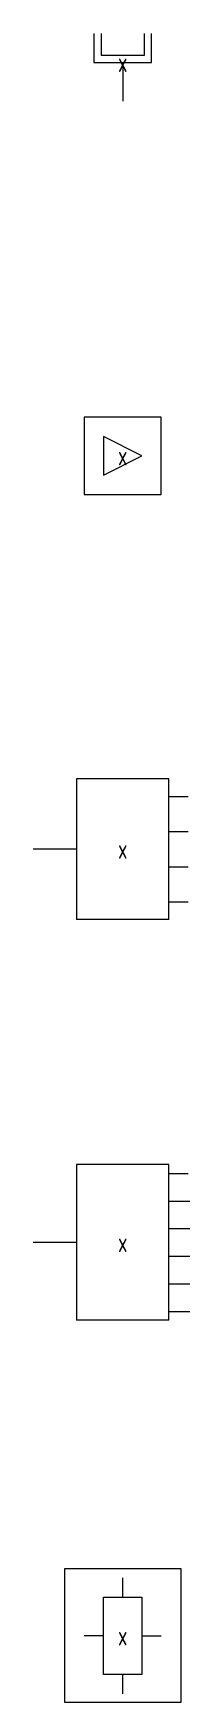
# Model space of a CAD drawing. Header units: metres. Extents: x -162 to 83385, y -62392 to -1971.
# Drawn here: x 66825 to 67230, y -26375 to -22056 of the extents above; entities that cross this region are included whole.
import ezdxf
from ezdxf.enums import TextEntityAlignment as Align

# ---------------------------------------------------------------- set-up
doc = ezdxf.new("R2010")
doc.units = ezdxf.units.M
doc.header["$LTSCALE"] = 0.5
for name, color, linetype, lineweight in [('ELIN_Attribut_01_Produkt_ID', 7, 'Continuous', 0), ('ELIN_Attribut_02_Stromkreis', 7, 'Continuous', 0), ('ELIN_Attribut_03_Verteilerbereich', 7, 'Continuous', 0), ('ELIN_Attribut_04_Montagehoehe', 7, 'Continuous', 0), ('ELIN_Attribut_05_Montageart', 7, 'Continuous', 0), ('ELIN_Attribut_06_Tuernummer', 7, 'Continuous', 0), ('ELIN_Attribut_07_Bemerkung', 7, 'Continuous', 0), ('ELIN_Attribut_08_Adresse', 7, 'Continuous', 0), ('ELIN_Attribut_10_AKZ1', 7, 'Continuous', 0), ('ELIN_Attribut_11_AKZ2', 7, 'Continuous', 0), ('ELIN_Attribut_12_Sonstiges1', 7, 'Continuous', 0), ('ELIN_Attribut_13_Sonstiges2', 7, 'Continuous', 0), ('ELIN_Attribut_14_Bauteil', 7, 'Continuous', 0), ('ELIN_Attribut_15_Ebene', 7, 'Continuous', 0), ('ELIN_Attribut_16_Raumnummer', 7, 'Continuous', 0), ('ELIN_Attribut_17_Raumname', 7, 'Continuous', 0), ('ELIN_Attribut_18_Montageabschnitt', 7, 'Continuous', 0), ('ELIN_Attribut_Basispunkt', 2, 'Continuous', 0), ('ELIN_Attribute_GEMOS', 11, 'Continuous', 0), ('ELIN_SWS_WA_TV Antenne', 7, 'Continuous', 0)]:
    doc.layers.add(name, color=color, linetype=linetype, lineweight=lineweight)
doc.layers.get('0').off()
doc.styles.add('ELIN_Attribute', font='isocp.shx', dxfattribs={"width": 0.8})

# ---------------------------------------------------------------- blocks, each defined once
blk = doc.blocks.new('ELIN_SWS_ANTENNENSTECKDOSE')
at = {"color": 0}
for p, q in [((-75, 75), (-75, 0)), ((-56.2, 75), (-56.2, 18.7)), ((56.2, 18.7), (56.2, 75)), ((75, 0), (75, 75)), ((-56.2, 18.7), (56.2, 18.7)), ((0, 0), (0, -100)), ((-75, 0), (75, 0))]:
    blk.add_line(p, q, dxfattribs=at)
at = {"layer": 'ELIN_Attribut_01_Produkt_ID', "style": 'ELIN_Attribute', "width": 0.8, "flags": 8}
blk.add_attdef('01_PRODUKT_ID', text='', height=150, dxfattribs=at).set_placement((0, -169.5, 0), align=Align.TOP_CENTER)
at = {"layer": 'ELIN_Attribut_02_Stromkreis', "style": 'ELIN_Attribute', "width": 0.8, "flags": 8}
blk.add_attdef('02_STROMKREIS', text='', height=150, dxfattribs=at).set_placement((0, 150, 0), align=Align.CENTER)
at = {"layer": 'ELIN_Attribut_03_Verteilerbereich', "style": 'ELIN_Attribute', "width": 0.8, "flags": 8}
blk.add_attdef('03_VERTEILERBEREICH', (198.4, -672.7, 0), '', height=125, dxfattribs=at)
at = {"layer": 'ELIN_Attribut_04_Montagehoehe', "style": 'ELIN_Attribute', "width": 0.8, "flags": 8}
blk.add_attdef('04_MONTAGEHOEHE', text='', height=125, dxfattribs=at).set_placement((-424.5, -54.7, 0), align=Align.RIGHT)
at = {"layer": 'ELIN_Attribut_05_Montageart', "style": 'ELIN_Attribute', "width": 0.8, "flags": 8}
blk.add_attdef('05_MONTAGEART', (400.3, -54.7, 0), '', height=125, dxfattribs=at)
at = {"layer": 'ELIN_Attribut_06_Tuernummer', "style": 'ELIN_Attribute', "width": 0.8, "flags": 8}
blk.add_attdef('06_TUERNUMMER', text='', height=125, dxfattribs=at).set_placement((-424.9, -254.7, 0), align=Align.RIGHT)
at = {"layer": 'ELIN_Attribut_07_Bemerkung', "style": 'ELIN_Attribute', "width": 0.8, "flags": 8}
blk.add_attdef('07_BEMERKUNG', (198.4, -844.5, 0), '', height=125, dxfattribs=at)
at = {"layer": 'ELIN_Attribut_08_Adresse', "style": 'ELIN_Attribute', "width": 0.8, "flags": 8}
blk.add_attdef('08_ADRESSE', (198.4, -1100.6, 0), '', height=125, dxfattribs=at)
at = {"layer": 'ELIN_Attribut_10_AKZ1', "style": 'ELIN_Attribute', "width": 0.8, "flags": 8}
blk.add_attdef('10_AKZ1', (195.8, -1466.6, 0), '', height=125, dxfattribs=at)
at = {"layer": 'ELIN_Attribut_11_AKZ2', "style": 'ELIN_Attribute', "width": 0.8, "flags": 8}
blk.add_attdef('11_AKZ2', (195.8, -1622.9, 0), '', height=125, dxfattribs=at)
at = {"layer": 'ELIN_Attribut_12_Sonstiges1', "style": 'ELIN_Attribute', "width": 0.8, "flags": 8}
blk.add_attdef('12_SONSTIGES1', (198.4, -2000.7, 0), '', height=125, dxfattribs=at)
at = {"layer": 'ELIN_Attribut_13_Sonstiges2', "style": 'ELIN_Attribute', "width": 0.8, "flags": 8}
blk.add_attdef('13_SONSTIGES2', (198.4, -2151.6, 0), '', height=125, dxfattribs=at)
at = {"layer": 'ELIN_Attribut_14_Bauteil', "style": 'ELIN_Attribute', "width": 0.8, "flags": 8}
blk.add_attdef('14_BAUTEIL', (198.4, -2971.1, 0), '', height=125, dxfattribs=at)
at = {"layer": 'ELIN_Attribut_15_Ebene', "style": 'ELIN_Attribute', "width": 0.8, "flags": 8}
blk.add_attdef('15_EBENE', (198.4, -3118.3, 0), '', height=125, dxfattribs=at)
at = {"layer": 'ELIN_Attribut_16_Raumnummer', "style": 'ELIN_Attribute', "width": 0.8, "flags": 8}
blk.add_attdef('16_RAUMNUMMER', (198.4, -3312.6, 0), '', height=125, dxfattribs=at)
at = {"layer": 'ELIN_Attribut_17_Raumname', "style": 'ELIN_Attribute', "width": 0.8, "flags": 8}
blk.add_attdef('17_RAUMNAME', (198.4, -3469.1, 0), '', height=125, dxfattribs=at)
at = {"layer": 'ELIN_Attribut_18_Montageabschnitt', "style": 'ELIN_Attribute', "width": 0.8, "flags": 8}
blk.add_attdef('18_MONTAGEABSCHNITT', (198.4, -3670.1, 0), '', height=125, dxfattribs=at)
at = {"layer": 'ELIN_Attribut_Basispunkt', "style": 'ELIN_Attribute', "width": 0.8, "flags": 8}
blk.add_attdef('Basispunkt', text='', height=50, dxfattribs=at).set_placement((0, 0), align=Align.MIDDLE)
at = {"layer": 'ELIN_Attribute_GEMOS', "style": 'ELIN_Attribute', "width": 0.6, "flags": 8}
for tag, p in [('G01_PRO02ID', (1620.5, 183.6)), ('G02_BEZEICHNUNG', (1620.5, -14.6, 0)), ('G03_DESCRIPTION', (1620.5, -204.4, 0)), ('G04_GEMOS-SYMBOL', (1623.8, -404.4, 0)), ('G05_GEMOS-TYP', (1623.8, -604.4, 0)), ('G06_ORTSKENNUNG', (1620.5, -804.4, 0)), ('G08_FREI1', (1620.5, -1004.4, 0)), ('G08_FREI2', (1620.5, -1204.4, 0))]:
    blk.add_attdef(tag, p, '', height=125, dxfattribs=at)
blk = doc.blocks.new('ELIN_SWS_ANTENNENVERSTAERKER')
at = {"color": 0}
for p, q in [((100, 100), (-100, 100)), ((-100, 100), (-100, -100)), ((100, -100), (100, 100)), ((-50, 50), (-50, -50)), ((50, 0), (-50, 50)), ((-50, -50), (50, 0)), ((-100, -100), (100, -100))]:
    blk.add_line(p, q, dxfattribs=at)
at = {"layer": 'ELIN_Attribut_01_Produkt_ID', "style": 'ELIN_Attribute', "width": 0.8, "flags": 8}
blk.add_attdef('01_PRODUKT_ID', text='', height=150, dxfattribs=at).set_placement((0, -169.5, 0), align=Align.TOP_CENTER)
at = {"layer": 'ELIN_Attribut_02_Stromkreis', "style": 'ELIN_Attribute', "width": 0.8, "flags": 8}
blk.add_attdef('02_STROMKREIS', text='', height=150, dxfattribs=at).set_placement((0, 150, 0), align=Align.CENTER)
at = {"layer": 'ELIN_Attribut_03_Verteilerbereich', "style": 'ELIN_Attribute', "width": 0.8, "flags": 8}
blk.add_attdef('03_VERTEILERBEREICH', (198.4, -672.7, 0), '', height=125, dxfattribs=at)
at = {"layer": 'ELIN_Attribut_04_Montagehoehe', "style": 'ELIN_Attribute', "width": 0.8, "flags": 8}
blk.add_attdef('04_MONTAGEHOEHE', text='', height=125, dxfattribs=at).set_placement((-424.5, -54.7, 0), align=Align.RIGHT)
at = {"layer": 'ELIN_Attribut_05_Montageart', "style": 'ELIN_Attribute', "width": 0.8, "flags": 8}
blk.add_attdef('05_MONTAGEART', (400.3, -54.7, 0), '', height=125, dxfattribs=at)
at = {"layer": 'ELIN_Attribut_06_Tuernummer', "style": 'ELIN_Attribute', "width": 0.8, "flags": 8}
blk.add_attdef('06_TUERNUMMER', text='', height=125, dxfattribs=at).set_placement((-424.9, -254.7, 0), align=Align.RIGHT)
at = {"layer": 'ELIN_Attribut_07_Bemerkung', "style": 'ELIN_Attribute', "width": 0.8, "flags": 8}
blk.add_attdef('07_BEMERKUNG', (198.4, -844.5, 0), '', height=125, dxfattribs=at)
at = {"layer": 'ELIN_Attribut_08_Adresse', "style": 'ELIN_Attribute', "width": 0.8, "flags": 8}
blk.add_attdef('08_ADRESSE', (198.4, -1100.6, 0), '', height=125, dxfattribs=at)
at = {"layer": 'ELIN_Attribut_10_AKZ1', "style": 'ELIN_Attribute', "width": 0.8, "flags": 8}
blk.add_attdef('10_AKZ1', (195.8, -1466.6, 0), '', height=125, dxfattribs=at)
at = {"layer": 'ELIN_Attribut_11_AKZ2', "style": 'ELIN_Attribute', "width": 0.8, "flags": 8}
blk.add_attdef('11_AKZ2', (195.8, -1622.9, 0), '', height=125, dxfattribs=at)
at = {"layer": 'ELIN_Attribut_12_Sonstiges1', "style": 'ELIN_Attribute', "width": 0.8, "flags": 8}
blk.add_attdef('12_SONSTIGES1', (198.4, -2000.7, 0), '', height=125, dxfattribs=at)
at = {"layer": 'ELIN_Attribut_13_Sonstiges2', "style": 'ELIN_Attribute', "width": 0.8, "flags": 8}
blk.add_attdef('13_SONSTIGES2', (198.4, -2151.6, 0), '', height=125, dxfattribs=at)
at = {"layer": 'ELIN_Attribut_14_Bauteil', "style": 'ELIN_Attribute', "width": 0.8, "flags": 8}
blk.add_attdef('14_BAUTEIL', (198.4, -2971.1, 0), '', height=125, dxfattribs=at)
at = {"layer": 'ELIN_Attribut_15_Ebene', "style": 'ELIN_Attribute', "width": 0.8, "flags": 8}
blk.add_attdef('15_EBENE', (198.4, -3118.3, 0), '', height=125, dxfattribs=at)
at = {"layer": 'ELIN_Attribut_16_Raumnummer', "style": 'ELIN_Attribute', "width": 0.8, "flags": 8}
blk.add_attdef('16_RAUMNUMMER', (198.4, -3312.6, 0), '', height=125, dxfattribs=at)
at = {"layer": 'ELIN_Attribut_17_Raumname', "style": 'ELIN_Attribute', "width": 0.8, "flags": 8}
blk.add_attdef('17_RAUMNAME', (198.4, -3469.1, 0), '', height=125, dxfattribs=at)
at = {"layer": 'ELIN_Attribut_18_Montageabschnitt', "style": 'ELIN_Attribute', "width": 0.8, "flags": 8}
blk.add_attdef('18_MONTAGEABSCHNITT', (198.4, -3670.1, 0), '', height=125, dxfattribs=at)
at = {"layer": 'ELIN_Attribut_Basispunkt', "style": 'ELIN_Attribute', "width": 0.8, "flags": 8}
blk.add_attdef('Basispunkt', text='', height=50, dxfattribs=at).set_placement((0, 0), align=Align.MIDDLE)
at = {"layer": 'ELIN_Attribute_GEMOS', "style": 'ELIN_Attribute', "width": 0.6, "flags": 8}
for tag, p in [('G01_PRO02ID', (1620.5, 183.6)), ('G02_BEZEICHNUNG', (1620.5, -14.6, 0)), ('G03_DESCRIPTION', (1620.5, -204.4, 0)), ('G04_GEMOS-SYMBOL', (1623.8, -404.4, 0)), ('G05_GEMOS-TYP', (1623.8, -604.4, 0)), ('G06_ORTSKENNUNG', (1620.5, -804.4, 0)), ('G08_FREI1', (1620.5, -1004.4, 0)), ('G08_FREI2', (1620.5, -1204.4, 0))]:
    blk.add_attdef(tag, p, '', height=125, dxfattribs=at)
blk = doc.blocks.new('ELIN_SWS_ANTENNVERTEILER_4F')
at = {"color": 0}
for p, q in [((120, 182), (-120, 182)), ((-120, 182), (-120, -182)), ((120, -182), (120, 182)), ((120, 136.5), (170, 136.5)), ((120, 45.5), (170, 45.5)), ((-120, 0), (-232, 0)), ((120, -45.5), (170, -45.5)), ((120, -136.5), (170, -136.5)), ((120, -182), (-120, -182))]:
    blk.add_line(p, q, dxfattribs=at)
at = {"layer": 'ELIN_Attribut_01_Produkt_ID', "style": 'ELIN_Attribute', "width": 0.8, "flags": 8}
blk.add_attdef('01_PRODUKT_ID', text='', height=150, dxfattribs=at).set_placement((0, -232.7, 0), align=Align.TOP_CENTER)
at = {"layer": 'ELIN_Attribut_02_Stromkreis', "style": 'ELIN_Attribute', "width": 0.8, "flags": 8}
blk.add_attdef('02_STROMKREIS', text='', height=150, dxfattribs=at).set_placement((0, 236.6, 0), align=Align.CENTER)
at = {"layer": 'ELIN_Attribut_03_Verteilerbereich', "style": 'ELIN_Attribute', "width": 0.8, "flags": 8}
blk.add_attdef('03_VERTEILERBEREICH', (198.4, -672.7, 0), '', height=125, dxfattribs=at)
at = {"layer": 'ELIN_Attribut_04_Montagehoehe', "style": 'ELIN_Attribute', "width": 0.8, "flags": 8}
blk.add_attdef('04_MONTAGEHOEHE', text='', height=125, dxfattribs=at).set_placement((-424.5, -54.7, 0), align=Align.RIGHT)
at = {"layer": 'ELIN_Attribut_05_Montageart', "style": 'ELIN_Attribute', "width": 0.8, "flags": 8}
blk.add_attdef('05_MONTAGEART', (400.3, -54.7, 0), '', height=125, dxfattribs=at)
at = {"layer": 'ELIN_Attribut_06_Tuernummer', "style": 'ELIN_Attribute', "width": 0.8, "flags": 8}
blk.add_attdef('06_TUERNUMMER', text='', height=125, dxfattribs=at).set_placement((-424.9, -254.7, 0), align=Align.RIGHT)
at = {"layer": 'ELIN_Attribut_07_Bemerkung', "style": 'ELIN_Attribute', "width": 0.8, "flags": 8}
blk.add_attdef('07_BEMERKUNG', (198.4, -844.5, 0), '', height=125, dxfattribs=at)
at = {"layer": 'ELIN_Attribut_08_Adresse', "style": 'ELIN_Attribute', "width": 0.8, "flags": 8}
blk.add_attdef('08_ADRESSE', (198.4, -1100.6, 0), '', height=125, dxfattribs=at)
at = {"layer": 'ELIN_Attribut_10_AKZ1', "style": 'ELIN_Attribute', "width": 0.8, "flags": 8}
blk.add_attdef('10_AKZ1', (195.8, -1466.6, 0), '', height=125, dxfattribs=at)
at = {"layer": 'ELIN_Attribut_11_AKZ2', "style": 'ELIN_Attribute', "width": 0.8, "flags": 8}
blk.add_attdef('11_AKZ2', (195.8, -1622.9, 0), '', height=125, dxfattribs=at)
at = {"layer": 'ELIN_Attribut_12_Sonstiges1', "style": 'ELIN_Attribute', "width": 0.8, "flags": 8}
blk.add_attdef('12_SONSTIGES1', (198.4, -2000.7, 0), '', height=125, dxfattribs=at)
at = {"layer": 'ELIN_Attribut_13_Sonstiges2', "style": 'ELIN_Attribute', "width": 0.8, "flags": 8}
blk.add_attdef('13_SONSTIGES2', (198.4, -2151.6, 0), '', height=125, dxfattribs=at)
at = {"layer": 'ELIN_Attribut_14_Bauteil', "style": 'ELIN_Attribute', "width": 0.8, "flags": 8}
blk.add_attdef('14_BAUTEIL', (198.4, -2971.1, 0), '', height=125, dxfattribs=at)
at = {"layer": 'ELIN_Attribut_15_Ebene', "style": 'ELIN_Attribute', "width": 0.8, "flags": 8}
blk.add_attdef('15_EBENE', (198.4, -3118.3, 0), '', height=125, dxfattribs=at)
at = {"layer": 'ELIN_Attribut_16_Raumnummer', "style": 'ELIN_Attribute', "width": 0.8, "flags": 8}
blk.add_attdef('16_RAUMNUMMER', (198.4, -3312.6, 0), '', height=125, dxfattribs=at)
at = {"layer": 'ELIN_Attribut_17_Raumname', "style": 'ELIN_Attribute', "width": 0.8, "flags": 8}
blk.add_attdef('17_RAUMNAME', (198.4, -3469.1, 0), '', height=125, dxfattribs=at)
at = {"layer": 'ELIN_Attribut_18_Montageabschnitt', "style": 'ELIN_Attribute', "width": 0.8, "flags": 8}
blk.add_attdef('18_MONTAGEABSCHNITT', (198.4, -3670.1, 0), '', height=125, dxfattribs=at)
at = {"layer": 'ELIN_Attribut_Basispunkt', "style": 'ELIN_Attribute', "width": 0.8, "flags": 8}
blk.add_attdef('Basispunkt', text='', height=50, dxfattribs=at).set_placement((0, 0), align=Align.MIDDLE)
at = {"layer": 'ELIN_Attribute_GEMOS', "style": 'ELIN_Attribute', "width": 0.6, "flags": 8}
for tag, p in [('G01_PRO02ID', (1620.5, 183.6)), ('G02_BEZEICHNUNG', (1620.5, -14.6, 0)), ('G03_DESCRIPTION', (1620.5, -204.4, 0)), ('G04_GEMOS-SYMBOL', (1623.8, -404.4, 0)), ('G05_GEMOS-TYP', (1623.8, -604.4, 0)), ('G06_ORTSKENNUNG', (1620.5, -804.4, 0)), ('G08_FREI1', (1620.5, -1004.4, 0)), ('G08_FREI2', (1620.5, -1204.4, 0))]:
    blk.add_attdef(tag, p, '', height=125, dxfattribs=at)
blk = doc.blocks.new('ELIN_SWS_ANTENNENVERTEILER_6F')
at = {"color": 0}
for p, q in [((120, 201.3), (-120, 201.3)), ((-120, 201.3), (-120, -201.3)), ((120, -201.3), (120, 201.3)), ((120, 178.3), (170, 178.3)), ((120, 107), (173.9, 107)), ((-120, 0), (-232, 0)), ((120, 35.7), (173.9, 35.7)), ((120, -35.7), (173.9, -35.7)), ((120, -107), (173.9, -107)), ((120, -201.3), (-120, -201.3)), ((120, -178.3), (173.9, -178.3))]:
    blk.add_line(p, q, dxfattribs=at)
at = {"layer": 'ELIN_Attribut_01_Produkt_ID', "style": 'ELIN_Attribute', "width": 0.8, "flags": 8}
blk.add_attdef('01_PRODUKT_ID', text='', height=150, dxfattribs=at).set_placement((0, -267.2, 0), align=Align.TOP_CENTER)
at = {"layer": 'ELIN_Attribut_02_Stromkreis', "style": 'ELIN_Attribute', "width": 0.8, "flags": 8}
blk.add_attdef('02_STROMKREIS', text='', height=150, dxfattribs=at).set_placement((0, 282, 0), align=Align.CENTER)
at = {"layer": 'ELIN_Attribut_03_Verteilerbereich', "style": 'ELIN_Attribute', "width": 0.8, "flags": 8}
blk.add_attdef('03_VERTEILERBEREICH', (198.4, -672.7, 0), '', height=125, dxfattribs=at)
at = {"layer": 'ELIN_Attribut_04_Montagehoehe', "style": 'ELIN_Attribute', "width": 0.8, "flags": 8}
blk.add_attdef('04_MONTAGEHOEHE', text='', height=125, dxfattribs=at).set_placement((-424.5, -54.7, 0), align=Align.RIGHT)
at = {"layer": 'ELIN_Attribut_05_Montageart', "style": 'ELIN_Attribute', "width": 0.8, "flags": 8}
blk.add_attdef('05_MONTAGEART', (400.3, -54.7, 0), '', height=125, dxfattribs=at)
at = {"layer": 'ELIN_Attribut_06_Tuernummer', "style": 'ELIN_Attribute', "width": 0.8, "flags": 8}
blk.add_attdef('06_TUERNUMMER', text='', height=125, dxfattribs=at).set_placement((-424.9, -254.7, 0), align=Align.RIGHT)
at = {"layer": 'ELIN_Attribut_07_Bemerkung', "style": 'ELIN_Attribute', "width": 0.8, "flags": 8}
blk.add_attdef('07_BEMERKUNG', (198.4, -844.5, 0), '', height=125, dxfattribs=at)
at = {"layer": 'ELIN_Attribut_08_Adresse', "style": 'ELIN_Attribute', "width": 0.8, "flags": 8}
blk.add_attdef('08_ADRESSE', (198.4, -1100.6, 0), '', height=125, dxfattribs=at)
at = {"layer": 'ELIN_Attribut_10_AKZ1', "style": 'ELIN_Attribute', "width": 0.8, "flags": 8}
blk.add_attdef('10_AKZ1', (195.8, -1466.6, 0), '', height=125, dxfattribs=at)
at = {"layer": 'ELIN_Attribut_11_AKZ2', "style": 'ELIN_Attribute', "width": 0.8, "flags": 8}
blk.add_attdef('11_AKZ2', (195.8, -1622.9, 0), '', height=125, dxfattribs=at)
at = {"layer": 'ELIN_Attribut_12_Sonstiges1', "style": 'ELIN_Attribute', "width": 0.8, "flags": 8}
blk.add_attdef('12_SONSTIGES1', (198.4, -2000.7, 0), '', height=125, dxfattribs=at)
at = {"layer": 'ELIN_Attribut_13_Sonstiges2', "style": 'ELIN_Attribute', "width": 0.8, "flags": 8}
blk.add_attdef('13_SONSTIGES2', (198.4, -2151.6, 0), '', height=125, dxfattribs=at)
at = {"layer": 'ELIN_Attribut_14_Bauteil', "style": 'ELIN_Attribute', "width": 0.8, "flags": 8}
blk.add_attdef('14_BAUTEIL', (198.4, -2971.1, 0), '', height=125, dxfattribs=at)
at = {"layer": 'ELIN_Attribut_15_Ebene', "style": 'ELIN_Attribute', "width": 0.8, "flags": 8}
blk.add_attdef('15_EBENE', (198.4, -3118.3, 0), '', height=125, dxfattribs=at)
at = {"layer": 'ELIN_Attribut_16_Raumnummer', "style": 'ELIN_Attribute', "width": 0.8, "flags": 8}
blk.add_attdef('16_RAUMNUMMER', (198.4, -3312.6, 0), '', height=125, dxfattribs=at)
at = {"layer": 'ELIN_Attribut_17_Raumname', "style": 'ELIN_Attribute', "width": 0.8, "flags": 8}
blk.add_attdef('17_RAUMNAME', (198.4, -3469.1, 0), '', height=125, dxfattribs=at)
at = {"layer": 'ELIN_Attribut_18_Montageabschnitt', "style": 'ELIN_Attribute', "width": 0.8, "flags": 8}
blk.add_attdef('18_MONTAGEABSCHNITT', (198.4, -3670.1, 0), '', height=125, dxfattribs=at)
at = {"layer": 'ELIN_Attribut_Basispunkt', "style": 'ELIN_Attribute', "width": 0.8, "flags": 8}
blk.add_attdef('Basispunkt', text='', height=50, dxfattribs=at).set_placement((0, 0), align=Align.MIDDLE)
at = {"layer": 'ELIN_Attribute_GEMOS', "style": 'ELIN_Attribute', "width": 0.6, "flags": 8}
for tag, p in [('G01_PRO02ID', (1620.5, 183.6)), ('G02_BEZEICHNUNG', (1620.5, -14.6, 0)), ('G03_DESCRIPTION', (1620.5, -204.4, 0)), ('G04_GEMOS-SYMBOL', (1623.8, -404.4, 0)), ('G05_GEMOS-TYP', (1623.8, -604.4, 0)), ('G06_ORTSKENNUNG', (1620.5, -804.4, 0)), ('G08_FREI1', (1620.5, -1004.4, 0)), ('G08_FREI2', (1620.5, -1204.4, 0))]:
    blk.add_attdef(tag, p, '', height=125, dxfattribs=at)
blk = doc.blocks.new('ELIN_SWS_ANTENNENABZWEIGER')
at = {"color": 0}
for p, q in [((-150.6, 174.4), (150.6, 174.4)), ((-150.6, -172.9), (-150.6, 174.4)), ((150.6, 174.4), (150.6, -172.9)), ((0, 100), (0, 150)), ((-50, 100), (50, 100)), ((-50, -100), (-50, 100)), ((50, 100), (50, -100)), ((50, 0), (100, 0)), ((-50, 0), (-100, 0)), ((50, -100), (-50, -100)), ((0, -150), (0, -100)), ((150.6, -172.9), (-150.6, -172.9))]:
    blk.add_line(p, q, dxfattribs=at)
at = {"layer": 'ELIN_Attribut_01_Produkt_ID', "style": 'ELIN_Attribute', "width": 0.8, "flags": 8}
blk.add_attdef('01_PRODUKT_ID', text='', height=150, dxfattribs=at).set_placement((0, -264.7, 0), align=Align.TOP_CENTER)
at = {"layer": 'ELIN_Attribut_02_Stromkreis', "style": 'ELIN_Attribute', "width": 0.8, "flags": 8}
blk.add_attdef('02_STROMKREIS', text='', height=150, dxfattribs=at).set_placement((0, 259.7, 0), align=Align.CENTER)
at = {"layer": 'ELIN_Attribut_03_Verteilerbereich', "style": 'ELIN_Attribute', "width": 0.8, "flags": 8}
blk.add_attdef('03_VERTEILERBEREICH', (198.4, -672.7, 0), '', height=125, dxfattribs=at)
at = {"layer": 'ELIN_Attribut_04_Montagehoehe', "style": 'ELIN_Attribute', "width": 0.8, "flags": 8}
blk.add_attdef('04_MONTAGEHOEHE', text='', height=125, dxfattribs=at).set_placement((-424.5, -54.7, 0), align=Align.RIGHT)
at = {"layer": 'ELIN_Attribut_05_Montageart', "style": 'ELIN_Attribute', "width": 0.8, "flags": 8}
blk.add_attdef('05_MONTAGEART', (400.3, -54.7, 0), '', height=125, dxfattribs=at)
at = {"layer": 'ELIN_Attribut_06_Tuernummer', "style": 'ELIN_Attribute', "width": 0.8, "flags": 8}
blk.add_attdef('06_TUERNUMMER', text='', height=125, dxfattribs=at).set_placement((-424.9, -254.7, 0), align=Align.RIGHT)
at = {"layer": 'ELIN_Attribut_07_Bemerkung', "style": 'ELIN_Attribute', "width": 0.8, "flags": 8}
blk.add_attdef('07_BEMERKUNG', (198.4, -844.5, 0), '', height=125, dxfattribs=at)
at = {"layer": 'ELIN_Attribut_08_Adresse', "style": 'ELIN_Attribute', "width": 0.8, "flags": 8}
blk.add_attdef('08_ADRESSE', (198.4, -1100.6, 0), '', height=125, dxfattribs=at)
at = {"layer": 'ELIN_Attribut_10_AKZ1', "style": 'ELIN_Attribute', "width": 0.8, "flags": 8}
blk.add_attdef('10_AKZ1', (195.8, -1466.6, 0), '', height=125, dxfattribs=at)
at = {"layer": 'ELIN_Attribut_11_AKZ2', "style": 'ELIN_Attribute', "width": 0.8, "flags": 8}
blk.add_attdef('11_AKZ2', (195.8, -1622.9, 0), '', height=125, dxfattribs=at)
at = {"layer": 'ELIN_Attribut_12_Sonstiges1', "style": 'ELIN_Attribute', "width": 0.8, "flags": 8}
blk.add_attdef('12_SONSTIGES1', (198.4, -2000.7, 0), '', height=125, dxfattribs=at)
at = {"layer": 'ELIN_Attribut_13_Sonstiges2', "style": 'ELIN_Attribute', "width": 0.8, "flags": 8}
blk.add_attdef('13_SONSTIGES2', (198.4, -2151.6, 0), '', height=125, dxfattribs=at)
at = {"layer": 'ELIN_Attribut_14_Bauteil', "style": 'ELIN_Attribute', "width": 0.8, "flags": 8}
blk.add_attdef('14_BAUTEIL', (198.4, -2971.1, 0), '', height=125, dxfattribs=at)
at = {"layer": 'ELIN_Attribut_15_Ebene', "style": 'ELIN_Attribute', "width": 0.8, "flags": 8}
blk.add_attdef('15_EBENE', (198.4, -3118.3, 0), '', height=125, dxfattribs=at)
at = {"layer": 'ELIN_Attribut_16_Raumnummer', "style": 'ELIN_Attribute', "width": 0.8, "flags": 8}
blk.add_attdef('16_RAUMNUMMER', (198.4, -3312.6, 0), '', height=125, dxfattribs=at)
at = {"layer": 'ELIN_Attribut_17_Raumname', "style": 'ELIN_Attribute', "width": 0.8, "flags": 8}
blk.add_attdef('17_RAUMNAME', (198.4, -3469.1, 0), '', height=125, dxfattribs=at)
at = {"layer": 'ELIN_Attribut_18_Montageabschnitt', "style": 'ELIN_Attribute', "width": 0.8, "flags": 8}
blk.add_attdef('18_MONTAGEABSCHNITT', (198.4, -3670.1, 0), '', height=125, dxfattribs=at)
at = {"layer": 'ELIN_Attribut_Basispunkt', "style": 'ELIN_Attribute', "width": 0.8, "flags": 8}
blk.add_attdef('Basispunkt', text='', height=50, dxfattribs=at).set_placement((0, 0), align=Align.MIDDLE)
at = {"layer": 'ELIN_Attribute_GEMOS', "style": 'ELIN_Attribute', "width": 0.6, "flags": 8}
for tag, p in [('G01_PRO02ID', (1620.5, 183.6)), ('G02_BEZEICHNUNG', (1620.5, -14.6, 0)), ('G03_DESCRIPTION', (1620.5, -204.4, 0)), ('G04_GEMOS-SYMBOL', (1623.8, -404.4, 0)), ('G05_GEMOS-TYP', (1623.8, -604.4, 0)), ('G06_ORTSKENNUNG', (1620.5, -804.4, 0)), ('G08_FREI1', (1620.5, -1004.4, 0)), ('G08_FREI2', (1620.5, -1204.4, 0))]:
    blk.add_attdef(tag, p, '', height=125, dxfattribs=at)

msp = doc.modelspace()

# ---------------------------------------------------------------- block references
at = {"layer": 'ELIN_SWS_WA_TV Antenne', "lineweight": 0}
ref = msp.add_blockref('ELIN_SWS_ANTENNENSTECKDOSE', (67056.6, -22130.5), dxfattribs=at)
ref.add_attrib('Basispunkt', 'x', dxfattribs={"layer": 'ELIN_Attribut_Basispunkt', "height": 50, "style": 'ELIN_Attribute', "width": 0.8}).set_placement((67056.6, -22130.5), align=Align.MIDDLE)
ref = msp.add_blockref('ELIN_SWS_ANTENNENVERSTAERKER', (67056.6, -23148.4), dxfattribs=at)
ref.add_attrib('Basispunkt', 'x', dxfattribs={"layer": 'ELIN_Attribut_Basispunkt', "height": 50, "style": 'ELIN_Attribute', "width": 0.8}).set_placement((67056.6, -23148.4), align=Align.MIDDLE)
ref = msp.add_blockref('ELIN_SWS_ANTENNVERTEILER_4F', (67056.6, -24166.3), dxfattribs=at)
ref.add_attrib('Basispunkt', 'x', dxfattribs={"layer": 'ELIN_Attribut_Basispunkt', "height": 50, "style": 'ELIN_Attribute', "width": 0.8}).set_placement((67056.6, -24166.3), align=Align.MIDDLE)
ref = msp.add_blockref('ELIN_SWS_ANTENNENVERTEILER_6F', (67056.6, -25184.2), dxfattribs=at)
ref.add_attrib('Basispunkt', 'x', dxfattribs={"layer": 'ELIN_Attribut_Basispunkt', "height": 50, "style": 'ELIN_Attribute', "width": 0.8}).set_placement((67056.6, -25184.2), align=Align.MIDDLE)
ref = msp.add_blockref('ELIN_SWS_ANTENNENABZWEIGER', (67056.6, -26202.1), dxfattribs=at)
ref.add_attrib('Basispunkt', 'x', dxfattribs={"layer": 'ELIN_Attribut_Basispunkt', "height": 50, "style": 'ELIN_Attribute', "width": 0.8}).set_placement((67056.6, -26202.1), align=Align.MIDDLE)

doc.saveas('drawing.dxf')
